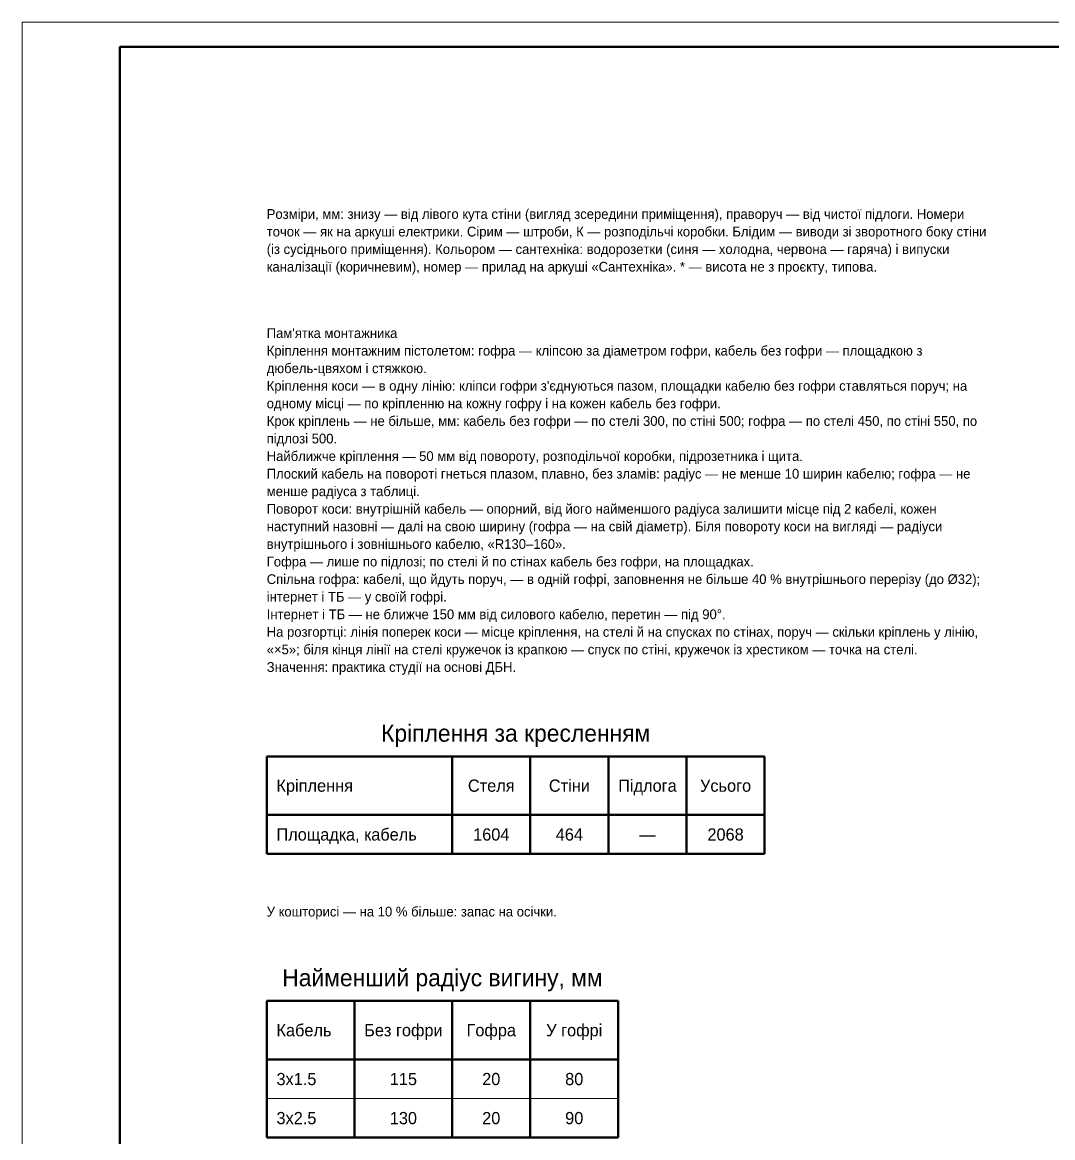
# Paper-space layout '08 Розгортки' of a CAD drawing. Header units: millimetres. Extents: x 0 to 841, y 0 to 594.
# Drawn here: x 0 to 211.1, y 365.5 to 594 of the extents above; entities that cross this region are included whole.
import ezdxf
from ezdxf.enums import TextEntityAlignment as Align

# ---------------------------------------------------------------- set-up
doc = ezdxf.new("R2010")
doc.units = ezdxf.units.MM
doc.layers.add('A-SHEET', color=7, linetype='Continuous')
doc.layers.add('A-TEXT', color=7, linetype='Continuous')
doc.styles.add('PLEX_LIGHT', font='IBMPlexSans-Light.ttf')

psp = doc.layouts.new('08 Розгортки')

# ---------------------------------------------------------------- linework, layer by layer
at = {"layer": 'A-SHEET', "lineweight": 18}
for p, q in [((841, 594), (0, 594)), ((0, 594), (0, 0)), ((50.07, 373.53), (122.07, 373.53))]:
    psp.add_line(p, q, dxfattribs=at)
at = {"layer": 'A-SHEET', "lineweight": 50}
for p, q in [((836, 589), (20, 589)), ((20, 589), (20, 5)), ((50.07, 443.63), (152.07, 443.63)), ((50.07, 443.63), (50.07, 423.63)), ((88.07, 443.63), (88.07, 423.63)), ((104.07, 443.63), (104.07, 423.63)), ((120.07, 443.63), (120.07, 423.63)), ((136.07, 443.63), (136.07, 423.63)), ((152.07, 443.63), (152.07, 423.63)), ((50.07, 431.63), (152.07, 431.63)), ((50.07, 423.63), (152.07, 423.63)), ((50.07, 393.53), (122.07, 393.53)), ((50.07, 393.53), (50.07, 365.53)), ((68.07, 393.53), (68.07, 365.53)), ((88.07, 393.53), (88.07, 365.53)), ((104.07, 393.53), (104.07, 365.53)), ((122.07, 393.53), (122.07, 365.53)), ((50.07, 381.53), (122.07, 381.53)), ((50.07, 365.53), (122.07, 365.53))]:
    psp.add_line(p, q, dxfattribs=at)

# ---------------------------------------------------------------- texts
at = {"layer": 'A-TEXT', "style": 'PLEX_LIGHT'}
for s, height, p in [('Розміри, мм: знизу — від лівого кута стіни (вигляд зсередини приміщення), праворуч — від чистої підлоги. Номери', 2, (50.07, 554.73)), ('точок — як на аркуші електрики. Сірим — штроби, К — розподільчі коробки. Блідим — виводи зі зворотного боку стіни', 2, (50.07, 551.13)), ('(із сусіднього приміщення). Кольором — сантехніка: водорозетки (синя — холодна, червона — гаряча) і випуски', 2, (50.07, 547.53)), ('каналізації (коричневим), номер — прилад на аркуші «Сантехніка». * — висота не з проєкту, типова.', 2, (50.07, 543.93)), ("Пам'ятка монтажника", 2, (50.07, 530.33)), ('Кріплення монтажним пістолетом: гофра — кліпсою за діаметром гофри, кабель без гофри — площадкою з', 2, (50.07, 526.73)), ('дюбель-цвяхом і стяжкою.', 2, (50.07, 523.13)), ("Кріплення коси — в одну лінію: кліпси гофри з'єднуються пазом, площадки кабелю без гофри ставляться поруч; на", 2, (50.07, 519.53)), ('одному місці — по кріпленню на кожну гофру і на кожен кабель без гофри.', 2, (50.07, 515.93)), ('Крок кріплень — не більше, мм: кабель без гофри — по стелі 300, по стіні 500; гофра — по стелі 450, по стіні 550, по', 2, (50.07, 512.33)), ('підлозі 500.', 2, (50.07, 508.73)), ('Найближче кріплення — 50 мм від повороту, розподільчої коробки, підрозетника і щита.', 2, (50.07, 505.13)), ('Плоский кабель на повороті гнеться плазом, плавно, без зламів: радіус — не менше 10 ширин кабелю; гофра — не', 2, (50.07, 501.53)), ('менше радіуса з таблиці.', 2, (50.07, 497.93)), ('Поворот коси: внутрішній кабель — опорний, від його найменшого радіуса залишити місце під 2 кабелі, кожен', 2, (50.07, 494.33)), ('наступний назовні — далі на свою ширину (гофра — на свій діаметр). Біля повороту коси на вигляді — радіуси', 2, (50.07, 490.73)), ('внутрішнього і зовнішнього кабелю, «R130–160».', 2, (50.07, 487.13)), ('Гофра — лише по підлозі; по стелі й по стінах кабель без гофри, на площадках.', 2, (50.07, 483.53)), ('Спільна гофра: кабелі, що йдуть поруч, — в одній гофрі, заповнення не більше 40 % внутрішнього перерізу (до Ø32);', 2, (50.07, 479.93)), ('інтернет і ТБ — у своїй гофрі.', 2, (50.07, 476.33)), ('Інтернет і ТБ — не ближче 150 мм від силового кабелю, перетин — під 90°.', 2, (50.07, 472.73)), ('На розгортці: лінія поперек коси — місце кріплення, на стелі й на спусках по стінах, поруч — скільки кріплень у лінію,', 2, (50.07, 469.13)), ('«×5»; біля кінця лінії на стелі кружечок із крапкою — спуск по стіні, кружечок із хрестиком — точка на стелі.', 2, (50.07, 465.53)), ('Значення: практика студії на основі ДБН.', 2, (50.07, 461.93)), ('Кріплення', 2.5, (52.07, 437.63)), ('Площадка, кабель', 2.5, (52.07, 427.63)), ('У кошторисі — на 10 % більше: запас на осічки.', 2, (50.07, 411.83)), ('Кабель', 2.5, (52.07, 387.53)), ('3x1.5', 2.5, (52.07, 377.53)), ('3x2.5', 2.5, (52.07, 369.53))]:
    psp.add_text(s, height=height, dxfattribs=at).set_placement(p, align=Align.MIDDLE_LEFT)
for s, height, p in [('Кріплення за кресленням', 3.5, (101.07, 448.38)), ('Стеля', 2.5, (96.07, 437.63)), ('Стіни', 2.5, (112.07, 437.63)), ('Підлога', 2.5, (128.07, 437.63)), ('Усього', 2.5, (144.07, 437.63)), ('1604', 2.5, (96.07, 427.63)), ('464', 2.5, (112.07, 427.63)), ('—', 2.5, (128.07, 427.63)), ('2068', 2.5, (144.07, 427.63)), ('Найменший радіус вигину, мм', 3.5, (86.07, 398.28)), ('Без гофри', 2.5, (78.07, 387.53)), ('Гофра', 2.5, (96.07, 387.53)), ('У гофрі', 2.5, (113.07, 387.53)), ('115', 2.5, (78.07, 377.53)), ('20', 2.5, (96.07, 377.53)), ('80', 2.5, (113.07, 377.53)), ('130', 2.5, (78.07, 369.53)), ('20', 2.5, (96.07, 369.53)), ('90', 2.5, (113.07, 369.53))]:
    psp.add_text(s, height=height, dxfattribs=at).set_placement(p, align=Align.MIDDLE_CENTER)

doc.saveas('drawing.dxf')
